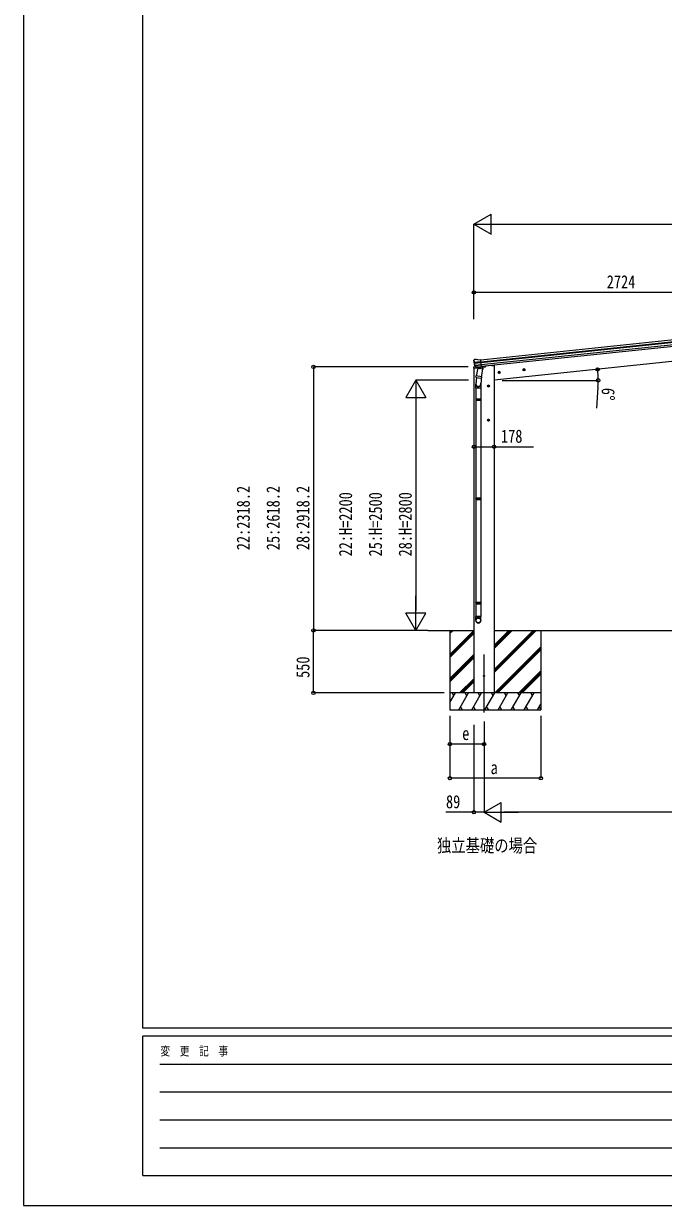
# Model space of a CAD drawing. Units: millimetres, scale not verified. Extents: x -14718 to 14718, y -10395 to 10395.
# Drawn here: x -14718 to -9090, y -10395 to 0 of the extents above; entities that cross this region are included whole.
import ezdxf
from ezdxf.enums import TextEntityAlignment as Align

# ---------------------------------------------------------------- set-up
doc = ezdxf.new("R2010")
doc.units = ezdxf.units.MM
doc.header["$LTSCALE"] = 50
for name, color, linetype in [('0-2_USER1', 3, 'Continuous'), ('0-3_YKK_12', 2, 'Continuous'), ('0-4_YKK_13', 4, 'Continuous'), ('0-5_YKK_A1', 4, 'Continuous'), ('0-6_YKK_D', 6, 'Continuous'), ('0-7_YKK_ZWAK', 7, 'Continuous')]:
    doc.layers.add(name, color=color, linetype=linetype)
doc.styles.add('ＭＳ ゴシック', font='')
doc.styles.get('ＭＳ ゴシック').set_extended_font_data('MS Gothic')

msp = doc.modelspace()

# ---------------------------------------------------------------- linework, layer by layer
at = {"layer": '0-3_YKK_12'}
msp.add_line((-10667.43, -6060.38), (-10667.43, -5549.38), dxfattribs=at)
at = {"layer": '0-4_YKK_13'}
for p, q in [((-10758.35, -2965.36), (-10758.43, -2963.49)), ((-10757.06, -2960.59), (-10757.76, -2961.45)), ((-10753.57, -2956.27), (-10757.06, -2960.59)), ((-10693.96, -2975.33), (-10753.69, -2981.6)), ((-10753.57, -2956.27), (-10753.56, -2956.27)), ((-10752.94, -2987.44), (-10693.34, -2981.18)), ((-10750.21, -2954.45), (-10750.2, -2954.45)), ((-10735.43, -3023), (-10749.13, -3007.25)), ((-10748.64, -3003.66), (-10691.61, -2997.66)), ((-10734.49, -3022.36), (-10747.54, -3006.43)), ((-10746.31, -3007.93), (-10691.14, -3002.13)), ((-10722.64, -2957.58), (-10696.11, -2954.8)), ((-10689.33, -3019.35), (-10696.11, -2954.8)), ((-10653.04, -3012.55), (-10653.46, -3015.78)), ((-10760.01, -3024.1), (-10760.91, -3030.93)), ((-10760.91, -3030.93), (-10723.47, -3027)), ((-10738.46, -3019.52), (-10757.35, -3021.51)), ((-10733.02, -3112.27), (-10738.58, -3167.99)), ((-10737.91, -3109.23), (-10735.42, -3096.98)), ((-10737.69, -3110.63), (-10737.69, -3110.62)), ((-10736.36, -3111.59), (-10695.4, -3119.92)), ((-10722.07, -3031.32), (-10735.43, -3096.98)), ((-10690.55, -3106.11), (-10735.43, -3096.98)), ((-10725.13, -3023.11), (-10732.82, -3023.92)), ((-10732.73, -3023.68), (-10689.35, -3019.12)), ((-10732.05, -3022.96), (-10730.49, -3022.8)), ((-10730.49, -3022.8), (-10692.95, -3018.85)), ((-10728.7, -3023.26), (-10728.84, -3023.99)), ((-10728.23, -3025.12), (-10703.48, -3034.87)), ((-10724.86, -3023.18), (-10725.13, -3023.11)), ((-10699.53, -3020.51), (-10724.86, -3023.18)), ((-10677.19, -3040.46), (-10722.07, -3031.32)), ((-10719.89, -3028.4), (-10720.55, -3031.63)), ((-10699.09, -3019.88), (-10702.01, -3034.23)), ((-10699.27, -3020.39), (-10699.53, -3020.51)), ((-10689.33, -3019.35), (-10699.27, -3020.39)), ((-10690.11, -3103.97), (-10696.77, -3171.72)), ((-10690.56, -3106.11), (-10693.1, -3118.58)), ((-10692.95, -3018.85), (-10691.38, -3018.69)), ((-10690.55, -3106.11), (-10677.19, -3040.46)), ((-10689.57, -3016.8), (-10688.64, -3016.99)), ((-10688.64, -3016.99), (-10677.44, -3033.92)), ((-10684.72, -3022.92), (-10657.9, -3020.1)), ((-10677.44, -3033.92), (-10678.71, -3040.15)), ((-10740.73, -3205.15), (-10740.73, -3170.8)), ((-10694.73, -3205.15), (-10740.73, -3205.15)), ((-10738.73, -3205.15), (-10738.73, -3301.9)), ((-10696.73, -3205.15), (-10696.73, -3301.9)), ((-10694.73, -3170.5), (-10694.73, -3205.15)), ((-10740.73, -3303.9), (-10739.73, -3301.9)), ((-10694.73, -3303.9), (-10740.73, -3303.9)), ((-10694.73, -3311.9), (-10740.73, -3311.9)), ((-10695.73, -3301.9), (-10739.73, -3301.9)), ((-10695.73, -3313.9), (-10739.73, -3313.9)), ((-10738.73, -3313.9), (-10738.73, -4175.58)), ((-10696.73, -3313.9), (-10696.73, -4175.58)), ((-10694.73, -3303.9), (-10695.73, -3301.9)), ((-10694.73, -3311.9), (-10695.73, -3313.9)), ((-10694.73, -3303.9), (-10694.73, -3311.9)), ((-10740.73, -4177.58), (-10739.73, -4175.58)), ((-10694.73, -4177.58), (-10740.73, -4177.58)), ((-10694.73, -4185.58), (-10740.73, -4185.58)), ((-10695.73, -4175.58), (-10739.73, -4175.58)), ((-10695.73, -4187.58), (-10739.73, -4187.58)), ((-10738.73, -4187.58), (-10738.73, -5093.27)), ((-10696.73, -4187.58), (-10696.73, -5093.27)), ((-10694.73, -4177.58), (-10695.73, -4175.58)), ((-10694.73, -4185.58), (-10695.73, -4187.58)), ((-10694.73, -4177.58), (-10694.73, -4185.58)), ((-10740.73, -5095.27), (-10739.73, -5093.27)), ((-10695.73, -5093.27), (-10739.73, -5093.27)), ((-10694.73, -5095.27), (-10695.73, -5093.27)), ((-10694.73, -5095.27), (-10740.73, -5095.27)), ((-10694.73, -5103.27), (-10740.73, -5103.27)), ((-10695.73, -5105.27), (-10739.73, -5105.27)), ((-10738.73, -5105.27), (-10738.73, -5215.27)), ((-10696.73, -5105.27), (-10696.73, -5215.27)), ((-10694.73, -5103.27), (-10695.73, -5105.27)), ((-10694.73, -5095.27), (-10694.73, -5103.27)), ((-10740.73, -5249.41), (-10740.73, -5215.27)), ((-10694.73, -5215.27), (-10740.73, -5215.27)), ((-10694.73, -5249.41), (-10694.73, -5215.27))]:
    msp.add_line(p, q, dxfattribs=at)
for points in [[(-10736.72, -2953.03), (-10736.72, -2953.03), (-10750.2, -2954.45)], [(-10722.64, -2957.58), (-10735.43, -2953.18), (-10735.43, -2953.18)], [(-10740.73, -3303.9), (-10740.73, -3311.9), (-10739.73, -3313.9)], [(-10740.73, -4177.58), (-10740.73, -4185.58), (-10739.73, -4187.58)], [(-10740.73, -5095.27), (-10740.73, -5103.27), (-10739.73, -5105.27)]]:
    msp.add_lwpolyline(points, dxfattribs=at)
msp.add_circle((-10667.43, -5737.5), 4.5, dxfattribs=at)
for centre, radius, start, end in [((-10557.46, -2944.24), 202, 186, 197.86084), ((-10564.52, -2946.29), 192.44, 185.42422, 190.5729), ((-10798.42, -2988.95), 45.32, 6.35482, 9.32878), ((-10749.68, -2959.42), 5, 96.04426, 140.95574), ((-10755.72, -2987.81), 2.74, 7.56588, 12.97849), ((-10752.85, -2988.79), 1.35, 94.08073, 96.8395), ((-10557.46, -2944.24), 200.2, 192.46117, 197.79991), ((-10746.87, -3005.28), 3, 197.86084, 221), ((-10745.22, -3004.53), 3, 197.79991, 219.30889), ((-10736.41, -2956.01), 3, 71.02369, 95.97631), ((-10757.04, -3024.49), 3, 96, 172.5), ((-10736.01, -3109.65), 1.95, 167.54017, 209.97766), ((-10735.96, -3109.63), 2, 209.90962, 258.5), ((-10733.17, -3021.04), 2.99, 220.99261, 266.7283), ((-10732.11, -3022.46), 0.5, 240.73754, 276), ((-10729.19, -3023.16), 0.5, 348.5, 96), ((-10727.86, -3024.19), 1, 168.5, 248.5), ((-10703, -3033.96), 1.03, 242.53897, 344.46569), ((-10698.5, -3020.04), 0.604, 93.09842, 164.70595), ((-10691.44, -3018.19), 0.5, 276, 311.26246), ((-10658.42, -3015.13), 5, 276, 352.5), ((-10710.73, -3170.8), 30, 177.45142, 180), ((-10695, -3117.96), 2, 258.5, 341.96843)]:
    msp.add_arc(centre, radius, start, end, dxfattribs=at)
for centre, major_axis, ratio, start_param, end_param in [((-10755.43, -2963.34), (1.9, 2.34), 0.995767, 1.57079633, 2.29721369), ((-10751.88, -2958.96), (-5.48, -2.51), 0.24881, 5.81908147, 5.82260033), ((-10756.22, -2964.5), (-0.38, 5.97), 0.020485, 4.7140547, 5.61175327), ((-10555.15, -2966.19), (-20.92, 199.05), 0.994373, 1.55543171, 1.57180637), ((-10735.48, -3020.96), (-1.71, 2.84), 0.040856, 4.14156042, 4.16968179), ((-10733.04, -3020.7), (-0.51, 2.96), 0.642905, 2.07925734, 3.03724699), ((-10733.08, -3020.81), (-3.02, -2.79), 0.650902, 0.95422993, 1.02704053), ((-10733.13, -3020.93), (-1.1, -2.8), 0.997631, 0.39023689, 0.47899483), ((-10717.73, -3170.5), (23, 0), 0.996195, 2.62193603, 6.60747969), ((-10717.73, -3170.5), (21, 0), 0.996195, 3.02154981, 6.2247991), ((-10717.73, -5247.67), (-23, 0), 0.996195, 3.14159265, 6.28318531), ((-10717.73, -5249.41), (-23, 0), 0.996195, 3.14159265, 6.28318531), ((-10717.73, -5249.41), (0, -23.43), 0.981806, 4.71238898, 7.85398163)]:
    msp.add_ellipse(centre, major_axis=major_axis, ratio=ratio, start_param=start_param, end_param=end_param, dxfattribs=at)
msp.add_ellipse((-10717.73, -5249.41), major_axis=(21, 0), ratio=0.996195, dxfattribs=at)
at = {"layer": '0-5_YKK_A1'}
for p, q in [((-10695.9, -2956.79), (-8094.16, -2683.33)), ((-10693.92, -2975.68), (-8092.17, -2702.23)), ((-10693.49, -2979.86), (-8091.73, -2706.4)), ((-10691.39, -2999.72), (-8089.64, -2726.26)), ((-8087.88, -2743), (-10689.63, -3016.46)), ((-10597.44, -3007), (-10653.08, -3012.85)), ((-10597.44, -3007), (-10578.44, -3007)), ((-10578.44, -3007), (-10578.44, -5887.5)), ((-10756.44, -3030.46), (-10756.44, -5887.5)), ((-10524.59, -3066.58), (-10544.48, -3068.67)), ((-10535.32, -3060.16), (-10541.39, -3064.57)), ((-10541.39, -3064.57), (-10540.6, -3072.04)), ((-10540.6, -3072.04), (-10533.75, -3075.09)), ((-10533.49, -3077.57), (-10535.58, -3057.68)), ((-10528.46, -3063.21), (-10535.32, -3060.16)), ((-10305.8, -3043.58), (-10325.69, -3045.67)), ((-10316.53, -3037.16), (-10322.6, -3041.58)), ((-10322.6, -3041.58), (-10321.82, -3049.04)), ((-10321.82, -3049.04), (-10314.96, -3052.09)), ((-10314.7, -3054.57), (-10316.79, -3034.68)), ((-10309.67, -3040.22), (-10316.53, -3037.16)), ((-10617.47, -3187.5), (-10637.47, -3187.5)), ((-10627.47, -3179.99), (-10633.97, -3183.75)), ((-10633.97, -3183.75), (-10633.97, -3191.25)), ((-10633.97, -3191.25), (-10627.47, -3195.01)), ((-10627.47, -3197.5), (-10627.47, -3177.5)), ((-10620.97, -3183.75), (-10627.47, -3179.99)), ((-10617.51, -3487.56), (-10637.51, -3487.56)), ((-10627.51, -3480.05), (-10634.01, -3483.81)), ((-10634.01, -3483.81), (-10634.01, -3491.31)), ((-10634.01, -3491.31), (-10627.51, -3495.06)), ((-10627.51, -3497.56), (-10627.51, -3477.56)), ((-10621.01, -3483.81), (-10627.51, -3480.05)), ((-11160.49, -5337.5), (-10756.44, -5337.5)), ((-10967.43, -5337.5), (-10967.43, -6037.5)), ((-10967.43, -5364.88), (-10940.05, -5337.5)), ((-10967.43, -5350.74), (-10954.19, -5337.5)), ((-10967.43, -5548.73), (-10756.44, -5337.73)), ((-10967.43, -5562.87), (-10756.44, -5351.88)), ((-10967.43, -5577.01), (-10756.44, -5366.02)), ((-10578.44, -5337.5), (-5470.28, -5337.5)), ((-10578.44, -5708.52), (-10207.42, -5337.5)), ((-10578.44, -5680.23), (-10235.7, -5337.5)), ((-10578.44, -5694.37), (-10221.56, -5337.5)), ((-10578.44, -5496.39), (-10419.55, -5337.5)), ((-10578.44, -5482.24), (-10433.69, -5337.5)), ((-10578.44, -5468.1), (-10447.83, -5337.5)), ((-10167.43, -5337.5), (-10167.43, -6037.5)), ((-10573.57, -5887.5), (-10167.43, -5481.36)), ((-10559.43, -5887.5), (-10167.43, -5495.5)), ((-10967.43, -5760.86), (-10756.44, -5549.87)), ((-10967.43, -5775), (-10756.44, -5564.01)), ((-10967.43, -5789.14), (-10756.44, -5578.15)), ((-10545.29, -5887.5), (-10167.43, -5509.65)), ((-10361.44, -5887.5), (-10167.43, -5693.49)), ((-10347.3, -5887.5), (-10167.43, -5707.63)), ((-10881.94, -5887.5), (-10756.44, -5762)), ((-10867.8, -5887.5), (-10756.44, -5776.14)), ((-10853.65, -5887.5), (-10756.44, -5790.28)), ((-10333.15, -5887.5), (-10167.43, -5721.78)), ((-10167.43, -5887.5), (-10967.43, -5887.5)), ((-10967.43, -5971.33), (-10919.03, -5887.5)), ((-10934.03, -5913.48), (-10949.03, -5887.5)), ((-10890.16, -6037.5), (-10803.56, -5887.5)), ((-10818.56, -5913.48), (-10833.56, -5887.5)), ((-10774.69, -6037.5), (-10688.09, -5887.5)), ((-10703.09, -5913.48), (-10718.09, -5887.5)), ((-10659.22, -6037.5), (-10572.62, -5887.5)), ((-10587.62, -5913.48), (-10602.62, -5887.5)), ((-10543.75, -6037.5), (-10457.15, -5887.5)), ((-10472.15, -5913.48), (-10487.15, -5887.5)), ((-10428.28, -6037.5), (-10341.68, -5887.5)), ((-10371.68, -5887.5), (-10356.68, -5913.48)), ((-10312.81, -6037.5), (-10226.21, -5887.5)), ((-10241.21, -5913.48), (-10256.21, -5887.5)), ((-10875.17, -6011.52), (-10860.17, -6037.5)), ((-10759.69, -6011.52), (-10744.69, -6037.5)), ((-10644.22, -6011.52), (-10629.23, -6037.5)), ((-10528.75, -6011.52), (-10513.76, -6037.5)), ((-10413.28, -6011.52), (-10398.29, -6037.5)), ((-10297.81, -6011.52), (-10282.82, -6037.5)), ((-10197.34, -6037.5), (-10167.43, -5985.69)), ((-10182.34, -6011.52), (-10167.43, -6037.35)), ((-10967.43, -6037.5), (-10167.43, -6037.5))]:
    msp.add_line(p, q, dxfattribs=at)
for points in [[(-8070.97, -2837.75), (-8067.2, -2873.55), (-10578.44, -3137.5)], [(-10533.75, -3075.09), (-10527.67, -3070.68), (-10528.46, -3063.21)], [(-10314.96, -3052.09), (-10308.89, -3047.68), (-10309.67, -3040.22)], [(-10627.47, -3195.01), (-10620.97, -3191.25), (-10620.97, -3183.75)], [(-10627.51, -3495.06), (-10621.01, -3491.31), (-10621.01, -3483.81)]]:
    msp.add_lwpolyline(points, dxfattribs=at)
for centre, radius in [((-10534.53, -3067.62), 8.5), ((-10534.53, -3067.62), 7.7), ((-10534.53, -3067.62), 6.5), ((-10315.74, -3044.63), 8.5), ((-10315.74, -3044.63), 7.7), ((-10315.74, -3044.63), 6.5), ((-10627.47, -3187.5), 8.5), ((-10627.47, -3187.5), 7.7), ((-10627.47, -3187.5), 6.5), ((-10627.51, -3487.56), 8.5), ((-10627.51, -3487.56), 7.7), ((-10627.51, -3487.56), 6.5)]:
    msp.add_circle(centre, radius, dxfattribs=at)
at = {"layer": '0-6_YKK_D'}
for p, q in [((-10756.31, -1764.22), (-10604.76, -1676.72)), ((-10756.31, -2598.76), (-10756.31, -1763.22)), ((-10756.31, -1764.22), (-10604.76, -1851.72)), ((-10756.31, -1764.22), (-10453.2, -1764.22)), ((-10604.76, -1851.72), (-10604.76, -1676.72)), ((-10581.31, -1764.22), (-5467.4, -1764.22)), ((-10756.31, -2598.76), (-10756.31, -2363.22)), ((-8032.63, -2364.22), (-10756.31, -2364.22)), ((-10806.41, -3019.3), (-12168.43, -3019.3)), ((-12167.43, -3019.3), (-12167.43, -5337.5)), ((-11267.43, -3137.5), (-11354.93, -3289.05)), ((-10804.71, -3137.5), (-11268.43, -3137.5)), ((-11267.43, -3137.5), (-11179.93, -3289.05)), ((-11267.43, -3137.5), (-11267.43, -3440.61)), ((-10507.81, -3137.89), (-9662.32, -3137.89)), ((-9665.24, -3197.36), (-9677.33, -3383.77)), ((-11354.93, -3289.05), (-11179.93, -3289.05)), ((-11267.43, -3312.5), (-11267.43, -5162.5)), ((-11267.43, -5337.5), (-11267.43, -5034.39)), ((-11267.43, -5337.5), (-11354.93, -5185.95)), ((-11179.93, -5185.95), (-11354.93, -5185.95)), ((-11267.43, -5337.5), (-11179.93, -5185.95)), ((-11165.46, -5337.5), (-12168.43, -5337.5)), ((-11161.49, -5337.5), (-12168.43, -5337.5)), ((-12167.43, -5887.5), (-12167.43, -5337.5)), ((-11161.49, -5337.5), (-11268.43, -5337.5)), ((-11018.27, -5887.5), (-12168.43, -5887.5)), ((-10967.43, -6087.65), (-10967.43, -6638.5)), ((-10967.43, -6087.65), (-10967.43, -6338.5)), ((-10167.43, -6087.65), (-10167.43, -6638.5)), ((-10756.47, -6167.49), (-10756.47, -6938.5)), ((-10667.47, -6167.49), (-10667.47, -6938.5)), ((-10667.47, -6167.49), (-10667.47, -6938.5)), ((-10667.43, -6139.02), (-10667.43, -6338.5)), ((-10667.43, -6337.5), (-10967.43, -6337.5)), ((-10167.43, -6637.5), (-10967.43, -6637.5)), ((-10667.47, -6937.5), (-10515.92, -6850)), ((-10515.92, -7025), (-10515.92, -6850)), ((-10667.47, -6937.5), (-10515.92, -7025)), ((-10667.47, -6937.5), (-10364.36, -6937.5)), ((-5556.25, -6937.5), (-10492.47, -6937.5))]:
    msp.add_line(p, q, dxfattribs=at)
for points in [[(-10756.47, -3722.05), (-10578.47, -3722.05), (-10231.37, -3722.05)], [(-10667.47, -6937.5), (-10756.47, -6937.5), (-11002.77, -6937.5)]]:
    msp.add_lwpolyline(points, dxfattribs=at)
for centre in [(-10756.31, -2364.22), (-12167.43, -3019.3), (-9668.35, -3041.84), (-9663.32, -3137.89), (-10756.47, -3722.05), (-10578.47, -3722.05), (-12167.43, -5337.5), (-12167.43, -5337.5), (-12167.43, -5887.5), (-10967.43, -6337.5), (-10667.43, -6337.5), (-10967.43, -6637.5), (-10167.43, -6637.5), (-10756.47, -6937.5)]:
    msp.add_circle(centre, 14.88, dxfattribs=at)
for start, end in [(360, 6), (356.28919, 360)]:
    msp.add_arc((-10582.17, -3137.89), 918.85, start, end, dxfattribs=at)
at = {"layer": '0-7_YKK_ZWAK'}
for p, q in [((-13667.43, -8837.5), (-13667.43, 9712.5)), ((13632.57, -8837.5), (-13667.43, -8837.5)), ((-4567.43, -8907.5), (-13667.43, -8907.5)), ((-13667.43, -10132.5), (-13667.43, -8907.5)), ((-13518.68, -9152.5), (-4742.43, -9152.5)), ((-13518.68, -9397.5), (-4742.43, -9397.5)), ((-13518.68, -9642.5), (-4742.43, -9642.5)), ((-13518.68, -9887.5), (-4742.43, -9887.5)), ((-13667.43, -10132.5), (-4567.43, -10132.5))]:
    msp.add_line(p, q, dxfattribs=at)
msp.add_lwpolyline([(-14717.5, -10395), (14717.5, -10395), (14717.5, 10395), (-14717.5, 10395)], close=True, dxfattribs=at)

# ---------------------------------------------------------------- texts
at = {"layer": '0-2_USER1', "style": 'ＭＳ ゴシック', "width": 0.8}
msp.add_text('独立基礎の場合', height=115.5, dxfattribs=at).set_placement((-11081.5, -7322.5), align=Align.BOTTOM_LEFT)
at = {"layer": '0-6_YKK_D', "style": 'ＭＳ ゴシック', "width": 0.8}
for s, p in [('2724', (-9587.67, -2363.22)), ('178', (-10517.97, -3721.05)), ('e', (-10859.43, -6336.5)), ('a', (-10609.43, -6636.5)), ('89', (-11001.77, -6936.5))]:
    msp.add_text(s, height=115.5, dxfattribs=at).set_placement(p, align=Align.BOTTOM_LEFT)
for s, rotation, p in [('6°', 266.289, (-9664.31, -3198.42)), ('22:2318.2', 90, (-12693.43, -4632)), ('25:2618.2', 90, (-12430.93, -4632)), ('28:2918.2', 90, (-12168.43, -4632)), ('22:H=2200', 90, (-11793.43, -4686.9)), ('25:H=2500', 90, (-11530.93, -4686.9)), ('28:H=2800', 90, (-11268.43, -4686.9)), ('550', 90, (-12168.43, -5755.3))]:
    msp.add_text(s, height=115.5, rotation=rotation, dxfattribs=at).set_placement(p, align=Align.BOTTOM_LEFT)
at = {"layer": '0-7_YKK_ZWAK', "style": 'ＭＳ ゴシック', "width": 0.8}
msp.add_text('変  更  記  事', height=76.98, dxfattribs=at).set_placement((-13514.59, -9100), align=Align.BOTTOM_LEFT)

doc.saveas('drawing.dxf')
